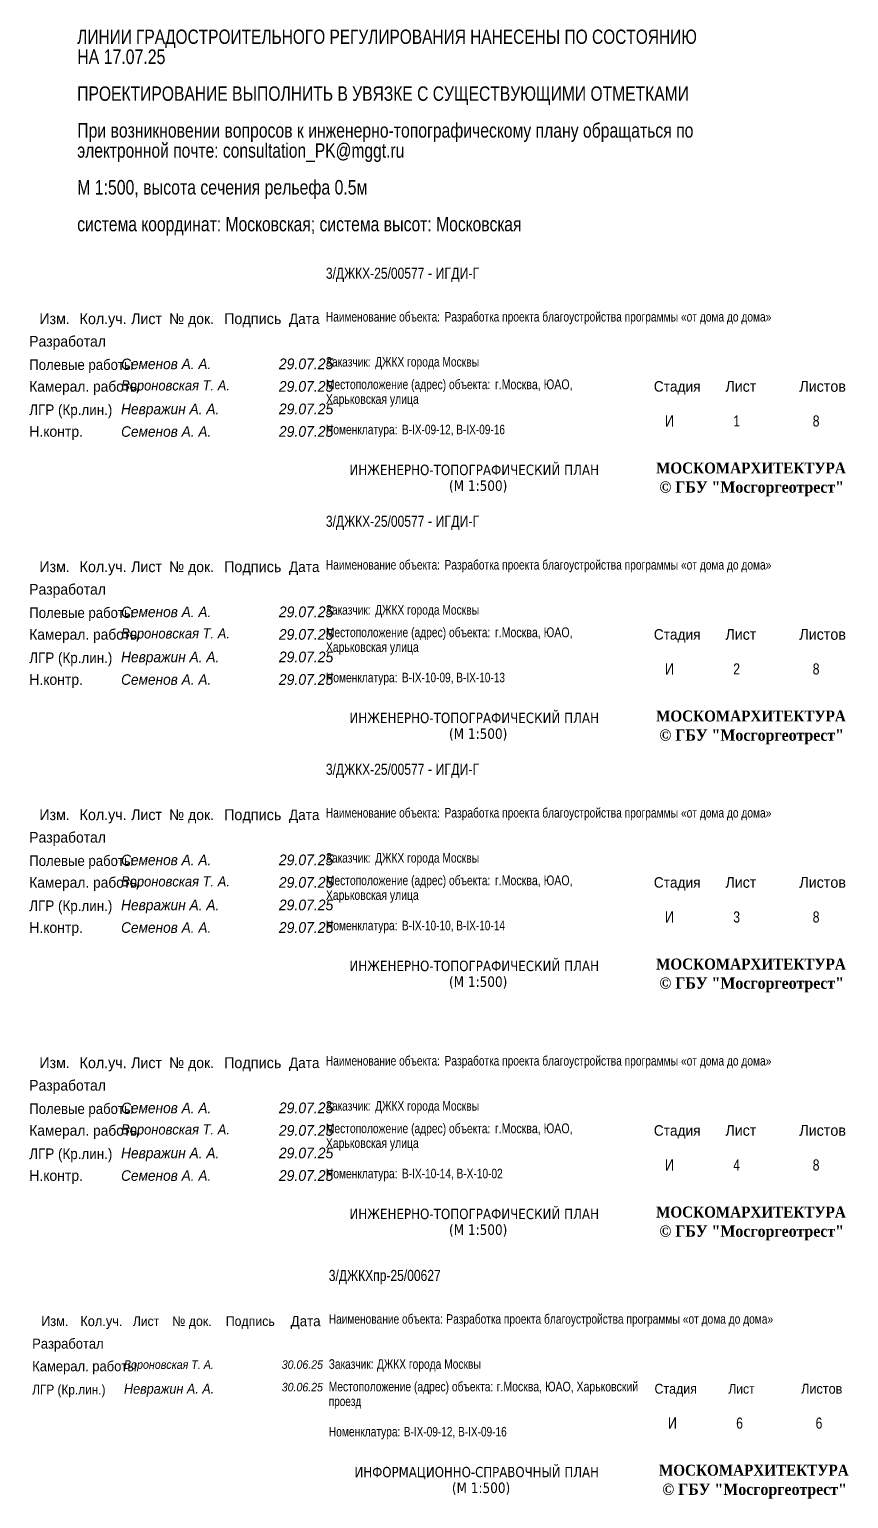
# Model space of a CAD drawing. Extents: x 8646 to 18206, y -17605 to -192.
# Drawn here: x 11242.9 to 11333.7, y -9193.9 to -9031 of the extents above; entities that cross this region are included whole.
import ezdxf

# ---------------------------------------------------------------- set-up
doc = ezdxf.new("R2010")
doc.units = 0
doc.layers.get('0').update_dxf_attribs({"linetype": 'CONTINUOUS'})
doc.styles.add('STYLE-ARIAL_NARROW', font='ARIALN.TTF')
doc.styles.add('STYLE-P131', font='P131.ttf')
doc.styles.add('STYLE-P131_IF', font='')
doc.styles.add('STYLE-TAHOMA', font='tahoma.ttf')
doc.styles.add('STYLE-TIMES_NEW_ROMAN', font='timesbd.ttf')
doc.styles.get('STYLE-P131_IF').set_extended_font_data('P131', italic=True)

msp = doc.modelspace()

# ---------------------------------------------------------------- texts
at = {"color": 1, "linetype": 'CONTINUOUS', "style": 'STYLE-ARIAL_NARROW'}
for s, height, width, p in [('ЛИНИИ ГРАДОСТРОИТЕЛЬНОГО РЕГУЛИРОВАНИЯ НАНЕСЕНЫ ПО СОСТОЯНИЮ ', 1.58555, 0.943363, (11248.214, -9032.648)), ('НА 17.07.25', 1.614, 0.950238, (11248.214, -9034.882)), ('ПРОЕКТИРОВАНИЕ ВЫПОЛНИТЬ В УВЯЗКЕ С СУЩЕСТВУЮЩИМИ ОТМЕТКАМИ', 1.59728, 0.946228, (11248.214, -9038.958))]:
    msp.add_text(s, height=height, dxfattribs=dict(at, width=width)).set_placement(p)
at = {"color": 7, "linetype": 'CONTINUOUS'}
for s, height, style, width, p in [('При возникновении вопросов к инженерно-топографическому плану обращаться по ', 1.60537, 'STYLE-ARIAL_NARROW', 0.948179, (11248.214, -9043.042)), ('электронной почте: consultation_PK@mggt.ru', 1.59479, 'STYLE-ARIAL_NARROW', 0.945624, (11248.214, -9045.265)), ('М 1:500, высота сечения рельефа 0.5м', 1.6098, 'STYLE-ARIAL_NARROW', 0.94924, (11248.214, -9049.35)), ('система координат: Московская; система высот: Московская', 1.59998, 'STYLE-ARIAL_NARROW', 0.946881, (11248.214, -9053.428)), ('3/ДЖКХ-25/00577', 1.22343, 'STYLE-ARIAL_NARROW', 0.950994, (11275.762, -9058.692)), ('ИГДИ-Г', 1.2519, 'STYLE-ARIAL_NARROW', 0.95943, (11287.913, -9058.7)), ('-', 1.327, 'STYLE-ARIAL_NARROW', 0.979944, (11287.045, -9058.721)), ('Изм.', 1.2015, 'STYLE-P131', 0.978619, (11244.019, -9063.72)), ('Кол.уч.', 1.2036, 'STYLE-P131', 0.979222, (11248.483, -9063.721)), ('Лист', 1.2019, 'STYLE-P131', 0.978724, (11254.186, -9063.721)), ('№ док.', 1.1884, 'STYLE-P131', 0.974807, (11258.402, -9063.717)), ('Подпись', 1.2156, 'STYLE-P131', 0.982602, (11264.478, -9063.724)), ('Дата', 1.1643, 'STYLE-P131', 0.967611, (11271.67, -9063.71)), ('Наименование объекта:', 1.0538, 'STYLE-ARIAL_NARROW', 0.930396, (11275.762, -9063.43)), ('Разработка проекта благоустройства программы «от дома до дома»', 1.0577, 'STYLE-ARIAL_NARROW', 0.931841, (11288.905, -9063.431)), ('Разработал', 1.182, 'STYLE-P131', 0.972947, (11242.903, -9066.215)), ('Полевые работы', 1.16746, 'STYLE-P131', 0.933178, (11242.903, -9068.802)), ('Семенов А. А.', 1.16961, 'STYLE-P131_IF', 0.96923, (11253.07, -9068.712)), ('29.07.25', 1.1883, 'STYLE-P131_IF', 0.974778, (11270.554, -9068.717)), ('Заказчик:', 1.0555, 'STYLE-ARIAL_NARROW', 0.931027, (11275.762, -9068.43)), ('ДЖКХ города Москвы', 1.06028, 'STYLE-ARIAL_NARROW', 0.932793, (11281.217, -9068.432)), ('Камерал. работы', 1.17412, 'STYLE-P131', 0.970589, (11242.903, -9071.213)), ('Вороновская Т. А.', 1.12281, 'STYLE-P131_IF', 0.9545, (11253.07, -9071.074)), ('29.07.25', 1.1883, 'STYLE-P131_IF', 0.974778, (11270.554, -9071.217)), ('Местоположение (адрес) объекта:', 1.06224, 'STYLE-ARIAL_NARROW', 0.93351, (11275.762, -9070.932)), ('г.Москва, ЮАО, ', 1.08531, 'STYLE-ARIAL_NARROW', 0.941782, (11294.485, -9070.938)), ('Стадия', 1.1691, 'STYLE-P131', 0.969061, (11312.092, -9071.211)), ('Лист', 1.2019, 'STYLE-P131', 0.978724, (11320.028, -9071.221)), ('Листов', 1.2077, 'STYLE-P131', 0.98037, (11328.211, -9071.222)), ('Харьковская улица', 1.07496, 'STYLE-ARIAL_NARROW', 0.938117, (11275.762, -9072.561)), ('ЛГР (Кр.лин.)', 1.18308, 'STYLE-P131', 0.93832, (11242.903, -9073.806)), ('Невражин А. А.', 1.17311, 'STYLE-P131_IF', 0.970285, (11253.07, -9073.713)), ('29.07.25', 1.1883, 'STYLE-P131_IF', 0.974778, (11270.554, -9073.717)), ('И', 1.255, 'STYLE-ARIAL_NARROW', 0.960302, (11313.332, -9075.076)), ('1', 1.227, 'STYLE-ARIAL_NARROW', 0.951985, (11320.896, -9075.068)), ('8', 1.227, 'STYLE-ARIAL_NARROW', 0.951985, (11329.699, -9075.068)), ('Н.контр.', 1.1891, 'STYLE-P131', 0.97503, (11242.903, -9076.217)), ('Семенов А. А.', 1.16961, 'STYLE-P131_IF', 0.96923, (11253.07, -9076.212)), ('29.07.25', 1.1883, 'STYLE-P131_IF', 0.974778, (11270.554, -9076.217)), ('Номенклатура:', 1.06091, 'STYLE-ARIAL_NARROW', 0.933024, (11275.762, -9075.932)), ('B-IX-09-12, B-IX-09-16', 1.04868, 'STYLE-ARIAL_NARROW', 0.928482, (11284.193, -9075.928)), ('ИНЖЕНЕРНО-ТОПОГРАФИЧЕСКИЙ ПЛАН ', 1.15576, 'STYLE-TAHOMA', 0.964996, (11278.365, -9080.458)), ('МОСКОМАРХИТЕКТУРА', 1.21567, 'STYLE-TIMES_NEW_ROMAN', 0.914622, (11312.34, -9080.281)), ('(M 1:500)', 1.1675, 'STYLE-TAHOMA', 0.968588, (11289.401, -9082.211)), ('© ГБУ "Мосгоргеотрест" ', 1.25663, 'STYLE-TIMES_NEW_ROMAN', 0.92792, (11312.712, -9082.417)), ('3/ДЖКХ-25/00577', 1.22343, 'STYLE-ARIAL_NARROW', 0.950994, (11275.762, -9086.192)), ('3/ДЖКХ-25/00577', 1.22343, 'STYLE-ARIAL_NARROW', 0.950994, (11275.762, -9086.192)), ('ИГДИ-Г', 1.2519, 'STYLE-ARIAL_NARROW', 0.95943, (11287.913, -9086.2)), ('ИГДИ-Г', 1.2519, 'STYLE-ARIAL_NARROW', 0.95943, (11287.913, -9086.2)), ('-', 1.327, 'STYLE-ARIAL_NARROW', 0.979944, (11287.045, -9086.221)), ('-', 1.327, 'STYLE-ARIAL_NARROW', 0.979944, (11287.045, -9086.221)), ('Изм.', 1.2015, 'STYLE-P131', 0.978619, (11244.019, -9091.22)), ('Кол.уч.', 1.2036, 'STYLE-P131', 0.979222, (11248.483, -9091.221)), ('Лист', 1.2019, 'STYLE-P131', 0.978724, (11254.186, -9091.221)), ('№ док.', 1.1884, 'STYLE-P131', 0.974807, (11258.402, -9091.217)), ('Подпись', 1.2156, 'STYLE-P131', 0.982602, (11264.478, -9091.224)), ('Дата', 1.1643, 'STYLE-P131', 0.967611, (11271.67, -9091.21)), ('Наименование объекта:', 1.0538, 'STYLE-ARIAL_NARROW', 0.930396, (11275.762, -9090.93)), ('Разработка проекта благоустройства программы «от дома до дома»', 1.0577, 'STYLE-ARIAL_NARROW', 0.931841, (11288.905, -9090.931)), ('Разработал', 1.182, 'STYLE-P131', 0.972947, (11242.903, -9093.715)), ('Полевые работы', 1.16746, 'STYLE-P131', 0.933178, (11242.903, -9096.302)), ('Семенов А. А.', 1.16961, 'STYLE-P131_IF', 0.96923, (11253.07, -9096.212)), ('29.07.25', 1.1883, 'STYLE-P131_IF', 0.974778, (11270.554, -9096.217)), ('Заказчик:', 1.0555, 'STYLE-ARIAL_NARROW', 0.931027, (11275.762, -9095.93)), ('ДЖКХ города Москвы', 1.06028, 'STYLE-ARIAL_NARROW', 0.932793, (11281.217, -9095.932)), ('Камерал. работы', 1.17412, 'STYLE-P131', 0.970589, (11242.903, -9098.713)), ('Вороновская Т. А.', 1.12281, 'STYLE-P131_IF', 0.9545, (11253.07, -9098.574)), ('29.07.25', 1.1883, 'STYLE-P131_IF', 0.974778, (11270.554, -9098.717)), ('Местоположение (адрес) объекта:', 1.06224, 'STYLE-ARIAL_NARROW', 0.93351, (11275.762, -9098.432)), ('г.Москва, ЮАО, ', 1.08531, 'STYLE-ARIAL_NARROW', 0.941782, (11294.485, -9098.438)), ('Стадия', 1.1691, 'STYLE-P131', 0.969061, (11312.092, -9098.711)), ('Лист', 1.2019, 'STYLE-P131', 0.978724, (11320.028, -9098.721)), ('Листов', 1.2077, 'STYLE-P131', 0.98037, (11328.211, -9098.722)), ('ЛГР (Кр.лин.)', 1.18308, 'STYLE-P131', 0.93832, (11242.903, -9101.306)), ('Невражин А. А.', 1.17311, 'STYLE-P131_IF', 0.970285, (11253.07, -9101.213)), ('29.07.25', 1.1883, 'STYLE-P131_IF', 0.974778, (11270.554, -9101.217)), ('Харьковская улица', 1.07496, 'STYLE-ARIAL_NARROW', 0.938117, (11275.762, -9100.061)), ('И', 1.255, 'STYLE-ARIAL_NARROW', 0.960302, (11313.332, -9102.576)), ('2', 1.227, 'STYLE-ARIAL_NARROW', 0.951985, (11320.896, -9102.568)), ('8', 1.227, 'STYLE-ARIAL_NARROW', 0.951985, (11329.699, -9102.568)), ('Н.контр.', 1.1891, 'STYLE-P131', 0.97503, (11242.903, -9103.717)), ('Семенов А. А.', 1.16961, 'STYLE-P131_IF', 0.96923, (11253.07, -9103.712)), ('29.07.25', 1.1883, 'STYLE-P131_IF', 0.974778, (11270.554, -9103.717)), ('Номенклатура:', 1.06091, 'STYLE-ARIAL_NARROW', 0.933024, (11275.762, -9103.432)), ('B-IX-10-09, B-IX-10-13', 1.04868, 'STYLE-ARIAL_NARROW', 0.928482, (11284.193, -9103.428)), ('ИНЖЕНЕРНО-ТОПОГРАФИЧЕСКИЙ ПЛАН ', 1.15576, 'STYLE-TAHOMA', 0.964996, (11278.365, -9107.958)), ('МОСКОМАРХИТЕКТУРА', 1.21567, 'STYLE-TIMES_NEW_ROMAN', 0.914622, (11312.34, -9107.781)), ('(M 1:500)', 1.1675, 'STYLE-TAHOMA', 0.968588, (11289.401, -9109.711)), ('© ГБУ "Мосгоргеотрест" ', 1.25663, 'STYLE-TIMES_NEW_ROMAN', 0.92792, (11312.712, -9109.917)), ('3/ДЖКХ-25/00577', 1.22343, 'STYLE-ARIAL_NARROW', 0.950994, (11275.762, -9113.692)), ('-', 1.327, 'STYLE-ARIAL_NARROW', 0.979944, (11287.045, -9113.721)), ('ИГДИ-Г', 1.2519, 'STYLE-ARIAL_NARROW', 0.95943, (11287.913, -9113.7)), ('Изм.', 1.2015, 'STYLE-P131', 0.978619, (11244.019, -9118.72)), ('Кол.уч.', 1.2036, 'STYLE-P131', 0.979222, (11248.483, -9118.721)), ('Лист', 1.2019, 'STYLE-P131', 0.978724, (11254.186, -9118.721)), ('№ док.', 1.1884, 'STYLE-P131', 0.974807, (11258.402, -9118.717)), ('Подпись', 1.2156, 'STYLE-P131', 0.982602, (11264.478, -9118.724)), ('Дата', 1.1643, 'STYLE-P131', 0.967611, (11271.67, -9118.71)), ('Наименование объекта:', 1.0538, 'STYLE-ARIAL_NARROW', 0.930396, (11275.762, -9118.43)), ('Разработка проекта благоустройства программы «от дома до дома»', 1.0577, 'STYLE-ARIAL_NARROW', 0.931841, (11288.905, -9118.431)), ('Разработал', 1.182, 'STYLE-P131', 0.972947, (11242.903, -9121.215)), ('Полевые работы', 1.16746, 'STYLE-P131', 0.933178, (11242.903, -9123.802)), ('Семенов А. А.', 1.16961, 'STYLE-P131_IF', 0.96923, (11253.07, -9123.712)), ('29.07.25', 1.1883, 'STYLE-P131_IF', 0.974778, (11270.554, -9123.717)), ('Заказчик:', 1.0555, 'STYLE-ARIAL_NARROW', 0.931027, (11275.762, -9123.43)), ('ДЖКХ города Москвы', 1.06028, 'STYLE-ARIAL_NARROW', 0.932793, (11281.217, -9123.432)), ('Камерал. работы', 1.17412, 'STYLE-P131', 0.970589, (11242.903, -9126.213)), ('Вороновская Т. А.', 1.12281, 'STYLE-P131_IF', 0.9545, (11253.07, -9126.074)), ('29.07.25', 1.1883, 'STYLE-P131_IF', 0.974778, (11270.554, -9126.217)), ('Местоположение (адрес) объекта:', 1.06224, 'STYLE-ARIAL_NARROW', 0.93351, (11275.762, -9125.932)), ('г.Москва, ЮАО, ', 1.08531, 'STYLE-ARIAL_NARROW', 0.941782, (11294.485, -9125.938)), ('Стадия', 1.1691, 'STYLE-P131', 0.969061, (11312.092, -9126.211)), ('Лист', 1.2019, 'STYLE-P131', 0.978724, (11320.028, -9126.221)), ('Листов', 1.2077, 'STYLE-P131', 0.98037, (11328.211, -9126.222)), ('ЛГР (Кр.лин.)', 1.18308, 'STYLE-P131', 0.93832, (11242.903, -9128.806)), ('Невражин А. А.', 1.17311, 'STYLE-P131_IF', 0.970285, (11253.07, -9128.713)), ('29.07.25', 1.1883, 'STYLE-P131_IF', 0.974778, (11270.554, -9128.717)), ('Харьковская улица', 1.07496, 'STYLE-ARIAL_NARROW', 0.938117, (11275.762, -9127.561)), ('И', 1.255, 'STYLE-ARIAL_NARROW', 0.960302, (11313.332, -9130.076)), ('3', 1.227, 'STYLE-ARIAL_NARROW', 0.951985, (11320.896, -9130.068)), ('8', 1.227, 'STYLE-ARIAL_NARROW', 0.951985, (11329.699, -9130.068)), ('Н.контр.', 1.1891, 'STYLE-P131', 0.97503, (11242.903, -9131.217)), ('Семенов А. А.', 1.16961, 'STYLE-P131_IF', 0.96923, (11253.07, -9131.212)), ('29.07.25', 1.1883, 'STYLE-P131_IF', 0.974778, (11270.554, -9131.217)), ('Номенклатура:', 1.06091, 'STYLE-ARIAL_NARROW', 0.933024, (11275.762, -9130.932)), ('B-IX-10-10, B-IX-10-14', 1.04868, 'STYLE-ARIAL_NARROW', 0.928482, (11284.193, -9130.928)), ('ИНЖЕНЕРНО-ТОПОГРАФИЧЕСКИЙ ПЛАН ', 1.15576, 'STYLE-TAHOMA', 0.964996, (11278.365, -9135.458)), ('МОСКОМАРХИТЕКТУРА', 1.21567, 'STYLE-TIMES_NEW_ROMAN', 0.914622, (11312.34, -9135.281)), ('(M 1:500)', 1.1675, 'STYLE-TAHOMA', 0.968588, (11289.401, -9137.211)), ('© ГБУ "Мосгоргеотрест" ', 1.25663, 'STYLE-TIMES_NEW_ROMAN', 0.92792, (11312.712, -9137.417)), ('Изм.', 1.2015, 'STYLE-P131', 0.978619, (11244.019, -9146.22)), ('Кол.уч.', 1.2036, 'STYLE-P131', 0.979222, (11248.483, -9146.221)), ('Лист', 1.2019, 'STYLE-P131', 0.978724, (11254.186, -9146.221)), ('№ док.', 1.1884, 'STYLE-P131', 0.974807, (11258.402, -9146.217)), ('Подпись', 1.2156, 'STYLE-P131', 0.982602, (11264.478, -9146.224)), ('Дата', 1.1643, 'STYLE-P131', 0.967611, (11271.67, -9146.21)), ('Наименование объекта:', 1.0538, 'STYLE-ARIAL_NARROW', 0.930396, (11275.762, -9145.93)), ('Разработка проекта благоустройства программы «от дома до дома»', 1.0577, 'STYLE-ARIAL_NARROW', 0.931841, (11288.905, -9145.931)), ('Разработал', 1.182, 'STYLE-P131', 0.972947, (11242.903, -9148.715)), ('Полевые работы', 1.16746, 'STYLE-P131', 0.933178, (11242.903, -9151.302)), ('Семенов А. А.', 1.16961, 'STYLE-P131_IF', 0.96923, (11253.07, -9151.212)), ('29.07.25', 1.1883, 'STYLE-P131_IF', 0.974778, (11270.554, -9151.217)), ('Заказчик:', 1.0555, 'STYLE-ARIAL_NARROW', 0.931027, (11275.762, -9150.93)), ('ДЖКХ города Москвы', 1.06028, 'STYLE-ARIAL_NARROW', 0.932793, (11281.217, -9150.932)), ('Местоположение (адрес) объекта:', 1.06224, 'STYLE-ARIAL_NARROW', 0.93351, (11275.762, -9153.432)), ('Камерал. работы', 1.17412, 'STYLE-P131', 0.970589, (11242.903, -9153.713)), ('Вороновская Т. А.', 1.12281, 'STYLE-P131_IF', 0.9545, (11253.07, -9153.574)), ('29.07.25', 1.1883, 'STYLE-P131_IF', 0.974778, (11270.554, -9153.717)), ('г.Москва, ЮАО, ', 1.08531, 'STYLE-ARIAL_NARROW', 0.941782, (11294.485, -9153.438)), ('Стадия', 1.1691, 'STYLE-P131', 0.969061, (11312.092, -9153.711)), ('Лист', 1.2019, 'STYLE-P131', 0.978724, (11320.028, -9153.721)), ('Листов', 1.2077, 'STYLE-P131', 0.98037, (11328.211, -9153.722)), ('ЛГР (Кр.лин.)', 1.18308, 'STYLE-P131', 0.93832, (11242.903, -9156.306)), ('Невражин А. А.', 1.17311, 'STYLE-P131_IF', 0.970285, (11253.07, -9156.213)), ('29.07.25', 1.1883, 'STYLE-P131_IF', 0.974778, (11270.554, -9156.217)), ('Харьковская улица', 1.07496, 'STYLE-ARIAL_NARROW', 0.938117, (11275.762, -9155.061)), ('И', 1.255, 'STYLE-ARIAL_NARROW', 0.960302, (11313.332, -9157.576)), ('4', 1.227, 'STYLE-ARIAL_NARROW', 0.951985, (11320.896, -9157.568)), ('8', 1.227, 'STYLE-ARIAL_NARROW', 0.951985, (11329.699, -9157.568)), ('Н.контр.', 1.1891, 'STYLE-P131', 0.97503, (11242.903, -9158.717)), ('Семенов А. А.', 1.16961, 'STYLE-P131_IF', 0.96923, (11253.07, -9158.712)), ('29.07.25', 1.1883, 'STYLE-P131_IF', 0.974778, (11270.554, -9158.717)), ('Номенклатура:', 1.06091, 'STYLE-ARIAL_NARROW', 0.933024, (11275.762, -9158.432)), ('B-IX-10-14, B-X-10-02', 1.05283, 'STYLE-ARIAL_NARROW', 0.930035, (11284.193, -9158.43)), ('ИНЖЕНЕРНО-ТОПОГРАФИЧЕСКИЙ ПЛАН ', 1.15576, 'STYLE-TAHOMA', 0.964996, (11278.365, -9162.958)), ('МОСКОМАРХИТЕКТУРА', 1.21567, 'STYLE-TIMES_NEW_ROMAN', 0.914622, (11312.34, -9162.781)), ('(M 1:500)', 1.1675, 'STYLE-TAHOMA', 0.968588, (11289.401, -9164.711)), ('© ГБУ "Мосгоргеотрест" ', 1.25663, 'STYLE-TIMES_NEW_ROMAN', 0.92792, (11312.712, -9164.917)), ('3/ДЖКХпр-25/00627', 1.22517, 'STYLE-ARIAL_NARROW', 0.951519, (11276.083, -9169.817)), ('Наименование объекта:', 1.0538, 'STYLE-ARIAL_NARROW', 0.930396, (11276.083, -9174.554)), ('Разработка проекта благоустройства программы «от дома до дома»', 1.0577, 'STYLE-ARIAL_NARROW', 0.931841, (11289.102, -9174.555)), ('Изм.', 1.1129, 'STYLE-P131', 0.951224, (11244.216, -9174.82)), ('Кол.уч.', 1.1129, 'STYLE-P131', 0.951233, (11248.556, -9174.82)), ('Лист', 1.0684, 'STYLE-P131', 0.935742, (11254.384, -9174.808)), ('№ док.', 1.0862, 'STYLE-P131', 0.942102, (11258.724, -9174.813)), ('Подпись', 1.0827, 'STYLE-P131', 0.940861, (11264.675, -9174.812)), ('Дата', 1.1443, 'STYLE-P131', 0.961414, (11271.867, -9174.829)), ('Разработал', 1.1233, 'STYLE-P131', 0.954669, (11243.224, -9177.323)), ('Камерал. работы', 1.12493, 'STYLE-P131', 0.955196, (11243.224, -9179.824)), ('Вороновская Т. А.', 0.9505, 'STYLE-P131_IF', 0.931251, (11253.392, -9179.56)), ('30.06.25', 0.9441, 'STYLE-P131_IF', 0.928585, (11270.875, -9179.558)), ('Заказчик:', 1.0555, 'STYLE-ARIAL_NARROW', 0.931027, (11276.083, -9179.554)), ('ДЖКХ города Москвы', 1.06028, 'STYLE-ARIAL_NARROW', 0.932793, (11281.415, -9179.556)), ('ЛГР (Кр.лин.)', 1.08469, 'STYLE-P131', 0.903459, (11243.224, -9182.403)), ('Невражин А. А.', 1.10277, 'STYLE-P131_IF', 0.947811, (11253.392, -9182.317)), ('30.06.25', 0.9441, 'STYLE-P131_IF', 0.928585, (11270.875, -9182.058)), ('Местоположение (адрес) объекта:', 1.06224, 'STYLE-ARIAL_NARROW', 0.93351, (11276.083, -9182.056)), ('г.Москва, ЮАО, Харьковский ', 1.07868, 'STYLE-ARIAL_NARROW', 0.93944, (11294.682, -9182.061)), ('Стадия', 1.0904, 'STYLE-P131', 0.943572, (11312.165, -9182.314)), ('Лист', 1.0684, 'STYLE-P131', 0.935742, (11320.349, -9182.308)), ('Листов', 1.1044, 'STYLE-P131', 0.948377, (11328.409, -9182.318)), ('проезд', 1.0425, 'STYLE-ARIAL_NARROW', 0.926143, (11276.083, -9183.676)), ('Номенклатура:', 1.06091, 'STYLE-ARIAL_NARROW', 0.933024, (11276.083, -9187.056)), ('B-IX-09-12, B-IX-09-16', 1.04868, 'STYLE-ARIAL_NARROW', 0.928482, (11284.39, -9187.053)), ('И', 1.255, 'STYLE-ARIAL_NARROW', 0.960302, (11313.653, -9186.2)), ('6', 1.227, 'STYLE-ARIAL_NARROW', 0.951985, (11321.217, -9186.192)), ('6', 1.227, 'STYLE-ARIAL_NARROW', 0.951985, (11330.02, -9186.192)), ('ИНФОРМАЦИОННО-СПРАВОЧНЫЙ ПЛАН ', 1.14691, 'STYLE-TAHOMA', 0.962235, (11278.935, -9191.58)), ('МОСКОМАРХИТЕКТУРА', 1.21567, 'STYLE-TIMES_NEW_ROMAN', 0.914622, (11312.661, -9191.405)), ('(M 1:500)', 1.1675, 'STYLE-TAHOMA', 0.968588, (11289.722, -9193.335)), ('© ГБУ "Мосгоргеотрест" ', 1.25663, 'STYLE-TIMES_NEW_ROMAN', 0.92792, (11313.033, -9193.541))]:
    msp.add_text(s, height=height, dxfattribs=dict(at, style=style, width=width)).set_placement(p)

doc.saveas('drawing.dxf')
